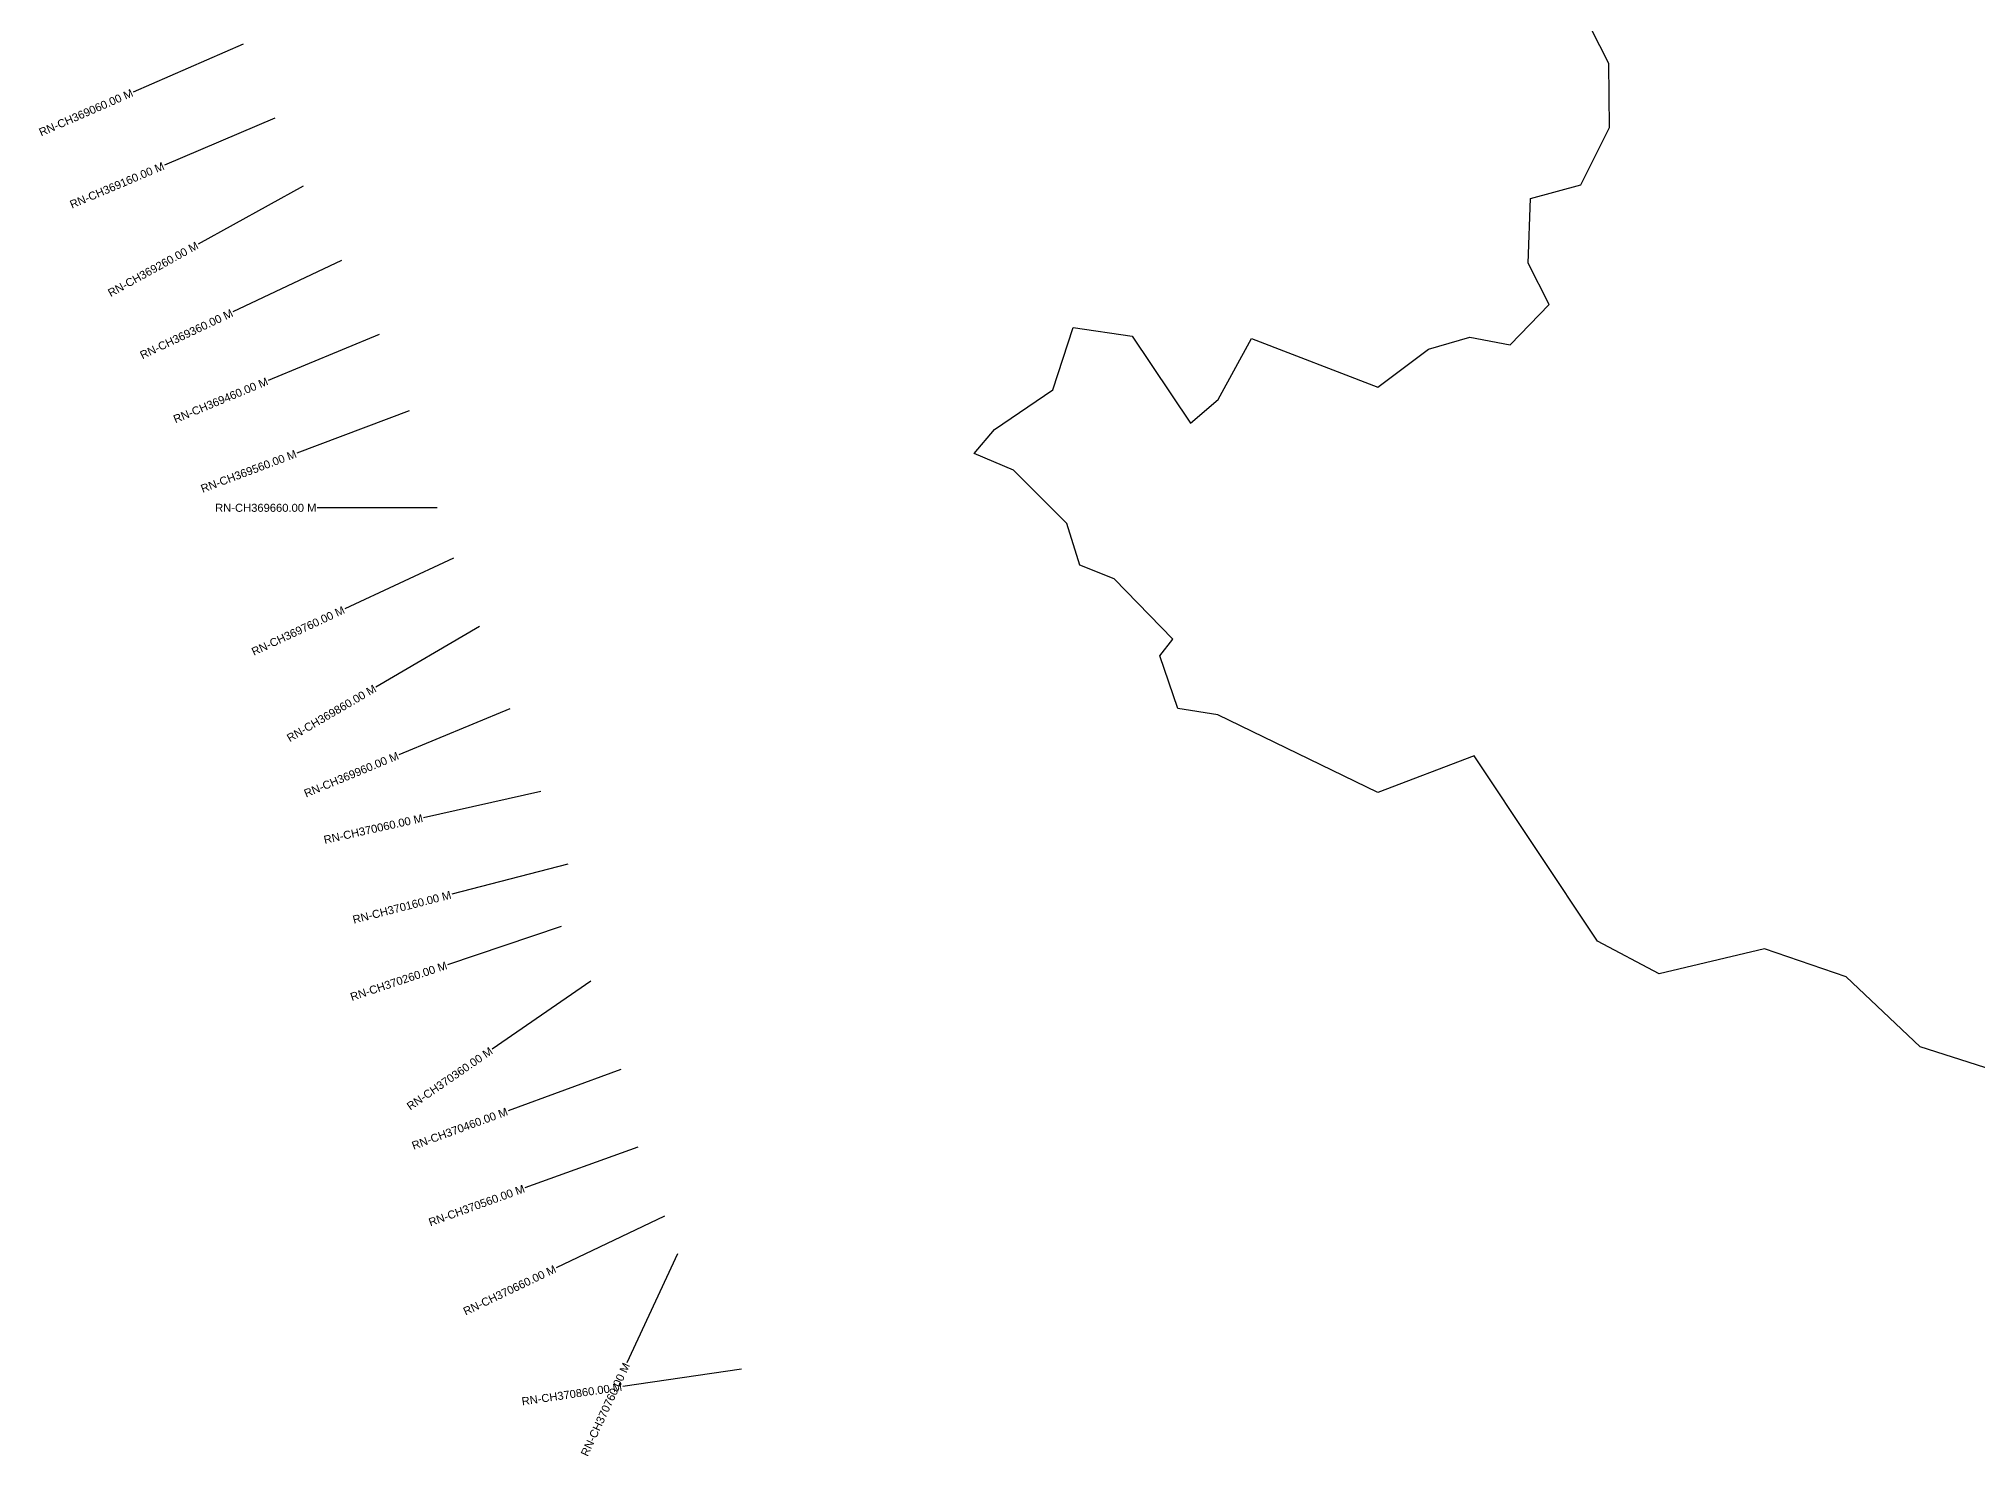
# Model space of a CAD drawing. Header units: metres. Extents: x 298833 to 304941, y 1965748 to 1969259.
# Drawn here: x 299465 to 301887, y 1965748 to 1967519 of the extents above; entities that cross this region are included whole.
import ezdxf
from ezdxf.enums import TextEntityAlignment as Align

# ---------------------------------------------------------------- set-up
doc = ezdxf.new("R2010")
doc.units = ezdxf.units.M
doc.header["$MEASUREMENT"] = 0
for name, color, linetype in [('CS', 134, 'Continuous'), ('CSMark', 6, 'Continuous'), ('village', 7, 'Continuous')]:
    doc.layers.add(name, color=color, linetype=linetype)
doc.styles.get("Standard").update_dxf_attribs({"font": 'arial.ttf'})

msp = doc.modelspace()

# ---------------------------------------------------------------- linework, layer by layer
at = {"layer": 'CS'}
for p, q in [((299720.7, 1967512.3), (299583.2, 1967452.4)), ((299760.3, 1967419.7), (299622.2, 1967361.1)), ((299795.6, 1967335), (299664.3, 1967262.3)), ((299843.4, 1967241.9), (299707.9, 1967177.7)), ((299890.5, 1967149.5), (299751.9, 1967092)), ((299928, 1967054.2), (299787.6, 1967001.3)), ((299963.2, 1966933.1), (299813.2, 1966933.1)), ((299983.3, 1966870.3), (299847.5, 1966806.7)), ((300015.9, 1966784.8), (299886.5, 1966709)), ((300015.9, 1966784.8), (299886.5, 1966709)), ((300053.9, 1966681.8), (299915.3, 1966624.5)), ((300092.4, 1966578.8), (299946, 1966546)), ((300126.5, 1966487.8), (299981.2, 1966450.3)), ((300118.1, 1966410), (299975.9, 1966362.3)), ((300155.1, 1966341.9), (300031.6, 1966256.7)), ((300192.5, 1966231.5), (300051.7, 1966179.8)), ((300213.9, 1966134.6), (300072.8, 1966083.5)), ((300247, 1966048.1), (300111.6, 1965983.6)), ((300263.3, 1966001.3), (300200.2, 1965865.2)), ((300343.3, 1965857.4), (300194.9, 1965835.5))]:
    msp.add_line(p, q, dxfattribs=at)
at = {"layer": 'village', "color": 1}
msp.add_polyline3d([(302170.2, 1966146.4, 0), (301815.8, 1966259.8, 0), (301723.6, 1966347.3, 0), (301621.4, 1966382.4, 0), (301489.7, 1966351.1, 0), (301412.7, 1966391.7, 0), (301258.8, 1966623.1, 0), (301138.2, 1966577.5, 0), (300938.3, 1966674.7, 0), (300888.3, 1966682.6, 0), (300866, 1966748.2, 0), (300882.1, 1966769.2, 0), (300808.9, 1966844.3, 0), (300765.9, 1966861.5, 0), (300749.8, 1966913.3, 0), (300683.3, 1966980.2, 0), (300634.1, 1967001, 0), (300659.5, 1967030.8, 0), (300732.2, 1967080.6, 0), (300757.8, 1967158.4, 0), (300831.5, 1967147.4, 0), (300904.2, 1967038.8, 0), (300938.9, 1967068.2, 0), (300980.4, 1967144.5, 0), (301138.2, 1967083.9, 0), (301201.6, 1967131.4, 0), (301253.3, 1967146.4, 0), (301303.6, 1967136.7, 0), (301352.4, 1967187, 0), (301326.4, 1967238.6, 0), (301329.3, 1967319.5, 0), (301392.2, 1967336.3, 0), (301428, 1967408.3, 0), (301426.8, 1967488, 0), (301404.3, 1967532.3, 0)], dxfattribs=at)

# ---------------------------------------------------------------- texts
at = {"layer": 'CSMark'}
for s, rotation, p in [('RN-CH369060.00 M', 23.5336, (299582.3, 1967452)), ('RN-CH369160.00 M', 22.9894, (299621.3, 1967360.7)), ('RN-CH369260.00 M', 28.9748, (299663.5, 1967261.8)), ('RN-CH369360.00 M', 25.3482, (299707, 1967177.2)), ('RN-CH369460.00 M', 22.5439, (299751, 1967091.7)), ('RN-CH369560.00 M', 20.6253, (299786.7, 1967001)), ('RN-CH369760.00 M', 25.0816, (299846.6, 1966806.3)), ('RN-CH369860.00 M', 30.3775, (299885.6, 1966708.5)), ('RN-CH369960.00 M', 22.4908, (299914.3, 1966624.1)), ('RN-CH370060.00 M', 12.6277, (299945, 1966545.8)), ('RN-CH370160.00 M', 14.4786, (299980.3, 1966450)), ('RN-CH370260.00 M', 18.5547, (299974.9, 1966362)), ('RN-CH370360.00 M', 34.6203, (300030.8, 1966256.1)), ('RN-CH370460.00 M', 20.1603, (300050.7, 1966179.5)), ('RN-CH370560.00 M', 19.8868, (300071.9, 1966083.2)), ('RN-CH370660.00 M', 25.489, (300110.7, 1965983.1)), ('RN-CH370760.00 M', 65.1099, (300199.8, 1965864.3)), ('RN-CH370860.00 M', 8.3835, (300193.9, 1965835.3))]:
    msp.add_text(s, height=10, rotation=rotation, dxfattribs=at).set_placement(p, align=Align.MIDDLE_RIGHT)
msp.add_text('RN-CH369660.00 M', height=10, dxfattribs=at).set_placement((299812.2, 1966933.1), align=Align.MIDDLE_RIGHT)

doc.saveas('drawing.dxf')
